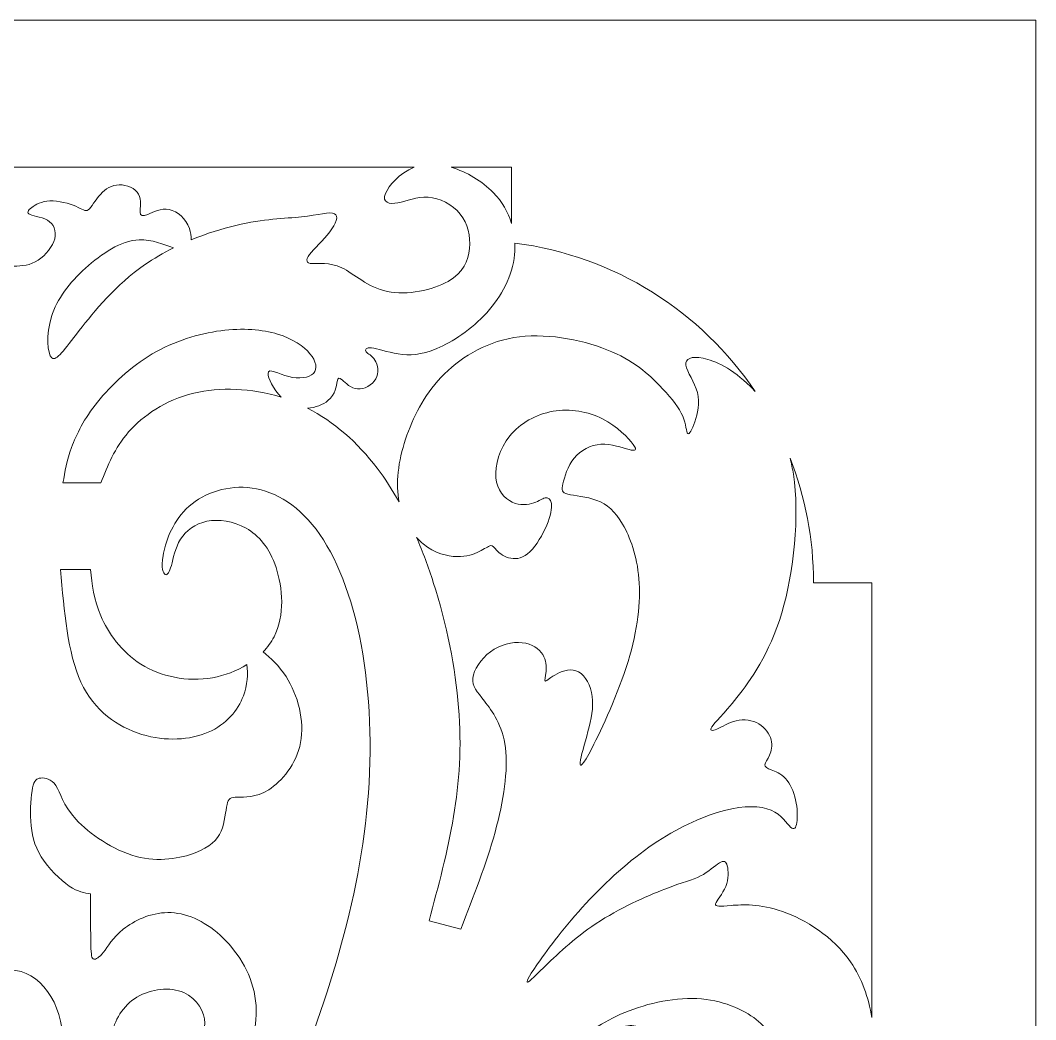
# Model space of a CAD drawing. Header units: millimetres. Extents: x -77 to 114, y -14 to 198.
# Drawn here: x 38.04 to 70.68, y 77.7 to 109.82 of the extents above; entities that cross this region are included whole.
import ezdxf

# ---------------------------------------------------------------- set-up
doc = ezdxf.new("R2010")
doc.units = ezdxf.units.MM
doc.header["$MEASUREMENT"] = 0
doc.layers.add('Default', color=7, linetype='Continuous')

msp = doc.modelspace()

# ---------------------------------------------------------------- linework, layer by layer
at = {"layer": 'Default', "lineweight": 9}
msp.add_lwpolyline([(4.776, 3.427), (70.682, 3.427), (70.682, 109.822), (4.776, 109.822), (4.776, 3.427)], close=True, dxfattribs=at)
for points in [[(37.729, 105.096), (37.729, 105.096), (50.704, 105.096), (50.704, 105.096)], [(51.895, 105.096), (51.895, 105.096), (53.833, 105.096), (53.833, 105.096)], [(53.833, 105.096), (53.833, 105.096), (53.833, 103.293), (53.833, 103.293)], [(53.941, 102.661), (57.154, 102.25), (59.935, 100.454), (61.664, 97.89)], [(62.79, 95.743), (63.274, 94.502), (63.54, 93.153), (63.54, 91.741)], [(40.631, 94.953), (40.631, 94.953), (39.412, 94.953), (39.412, 94.953)], [(40.299, 92.164), (40.299, 92.164), (39.338, 92.164), (39.338, 92.164)], [(63.54, 91.741), (63.54, 91.741), (65.415, 91.741), (65.415, 91.741)], [(65.415, 77.77), (65.415, 77.77), (65.415, 91.741), (65.415, 91.741)], [(51.179, 80.877), (51.179, 80.877), (52.202, 80.604), (52.202, 80.604)]]:
    msp.add_open_spline(points, degree=3, dxfattribs=at)
for points, knots in [([(43.533, 102.764), (44.032, 102.97), (44.529, 103.125), (44.971, 103.229), (44.971, 103.229), (45.87, 103.441), (46.548, 103.448), (47.08, 103.506), (47.08, 103.506), (47.613, 103.565), (48.001, 103.676), (48.145, 103.605), (48.145, 103.605), (48.29, 103.534), (48.192, 103.281), (47.988, 103.017), (47.988, 103.017), (47.785, 102.752), (47.477, 102.475), (47.339, 102.29), (47.339, 102.29), (47.2, 102.106), (47.231, 102.013), (47.425, 102.001), (47.425, 102.001), (47.619, 101.989), (47.976, 102.056), (48.372, 101.868), (48.372, 101.868), (48.769, 101.68), (49.205, 101.236), (49.838, 101.103), (49.838, 101.103), (50.471, 100.971), (51.303, 101.149), (51.795, 101.429), (51.795, 101.429), (52.288, 101.71), (52.441, 102.091), (52.478, 102.485), (52.478, 102.485), (52.515, 102.879), (52.435, 103.286), (52.186, 103.594), (52.186, 103.594), (51.937, 103.901), (51.518, 104.111), (51.15, 104.138), (51.15, 104.138), (50.781, 104.164), (50.462, 104.008), (50.182, 103.955), (50.182, 103.955), (49.902, 103.903), (49.66, 103.955), (49.782, 104.257), (49.782, 104.257), (49.881, 104.501), (50.215, 104.908), (50.704, 105.096)], [0, 0, 0, 0, 0.0625, 0.0625, 0.0625, 0.0625, 0.125, 0.125, 0.125, 0.125, 0.1875, 0.1875, 0.1875, 0.1875, 0.25, 0.25, 0.25, 0.25, 0.3125, 0.3125, 0.3125, 0.3125, 0.375, 0.375, 0.375, 0.375, 0.4375, 0.4375, 0.4375, 0.4375, 0.5, 0.5, 0.5, 0.5, 0.5625, 0.5625, 0.5625, 0.5625, 0.625, 0.625, 0.625, 0.625, 0.6875, 0.6875, 0.6875, 0.6875, 0.75, 0.75, 0.75, 0.75, 0.8125, 0.8125, 0.8125, 0.8125, 0.875, 0.875, 0.875, 0.875, 1, 1, 1, 1]), ([(51.895, 105.096), (52.39, 104.948), (52.888, 104.65), (53.242, 104.286), (53.242, 104.286), (53.53, 103.99), (53.724, 103.649), (53.833, 103.293)], [0, 0, 0, 0, 0.333333, 0.333333, 0.333333, 0.333333, 1, 1, 1, 1]), ([(37.729, 101.921), (37.994, 101.921), (38.26, 101.921), (38.515, 102.053), (38.515, 102.053), (38.771, 102.186), (39.018, 102.45), (39.116, 102.706), (39.116, 102.706), (39.215, 102.961), (39.165, 103.208), (38.984, 103.348), (38.984, 103.348), (38.802, 103.488), (38.488, 103.522), (38.359, 103.577), (38.359, 103.577), (38.23, 103.633), (38.285, 103.71), (38.408, 103.803), (38.408, 103.803), (38.531, 103.897), (38.722, 104.008), (38.993, 104.017), (38.993, 104.017), (39.264, 104.027), (39.615, 103.934), (39.83, 103.842), (39.83, 103.842), (40.046, 103.75), (40.126, 103.657), (40.227, 103.731), (40.227, 103.731), (40.329, 103.805), (40.452, 104.045), (40.615, 104.227), (40.615, 104.227), (40.778, 104.408), (40.982, 104.531), (41.222, 104.534), (41.222, 104.534), (41.462, 104.538), (41.739, 104.421), (41.845, 104.233), (41.845, 104.233), (41.952, 104.045), (41.887, 103.787), (41.891, 103.654), (41.891, 103.654), (41.896, 103.521), (41.97, 103.513), (42.137, 103.58), (42.137, 103.58), (42.304, 103.648), (42.564, 103.792), (42.828, 103.74), (42.828, 103.74), (43.093, 103.688), (43.361, 103.441), (43.476, 103.13), (43.476, 103.13), (43.52, 103.009), (43.541, 102.879), (43.533, 102.764)], [0, 0, 0, 0, 0.058824, 0.058824, 0.058824, 0.058824, 0.117647, 0.117647, 0.117647, 0.117647, 0.176471, 0.176471, 0.176471, 0.176471, 0.235294, 0.235294, 0.235294, 0.235294, 0.294118, 0.294118, 0.294118, 0.294118, 0.352941, 0.352941, 0.352941, 0.352941, 0.411765, 0.411765, 0.411765, 0.411765, 0.470588, 0.470588, 0.470588, 0.470588, 0.529412, 0.529412, 0.529412, 0.529412, 0.588235, 0.588235, 0.588235, 0.588235, 0.647059, 0.647059, 0.647059, 0.647059, 0.705882, 0.705882, 0.705882, 0.705882, 0.764706, 0.764706, 0.764706, 0.764706, 0.823529, 0.823529, 0.823529, 0.823529, 0.882353, 0.882353, 0.882353, 0.882353, 1, 1, 1, 1]), ([(42.961, 102.504), (42.667, 102.606), (42.275, 102.787), (41.859, 102.767), (41.859, 102.767), (41.278, 102.74), (40.649, 102.321), (40.135, 101.853), (40.135, 101.853), (39.621, 101.385), (39.221, 100.868), (39.042, 100.295), (39.042, 100.295), (38.863, 99.723), (38.907, 99.095), (39.055, 98.972), (39.055, 98.972), (39.202, 98.848), (39.455, 99.23), (39.935, 99.849), (39.935, 99.849), (40.415, 100.468), (41.123, 101.324), (42.038, 101.961), (42.038, 101.961), (42.329, 102.164), (42.642, 102.345), (42.961, 102.505)], [0, 0, 0, 0, 0.125, 0.125, 0.125, 0.125, 0.25, 0.25, 0.25, 0.25, 0.375, 0.375, 0.375, 0.375, 0.5, 0.5, 0.5, 0.5, 0.625, 0.625, 0.625, 0.625, 0.75, 0.75, 0.75, 0.75, 1, 1, 1, 1]), ([(53.941, 102.661), (53.946, 102.538), (53.942, 102.415), (53.93, 102.293), (53.93, 102.293), (53.86, 101.603), (53.516, 100.954), (53.034, 100.423), (53.034, 100.423), (52.551, 99.892), (51.93, 99.48), (51.428, 99.268), (51.428, 99.268), (50.926, 99.055), (50.544, 99.043), (50.19, 99.098), (50.19, 99.098), (49.836, 99.154), (49.51, 99.277), (49.328, 99.295), (49.328, 99.295), (49.147, 99.314), (49.109, 99.227), (49.16, 99.162), (49.16, 99.162), (49.21, 99.097), (49.348, 99.051), (49.44, 98.901), (49.44, 98.901), (49.532, 98.75), (49.578, 98.493), (49.469, 98.293), (49.469, 98.293), (49.36, 98.094), (49.095, 97.952), (48.879, 97.971), (48.879, 97.971), (48.664, 97.989), (48.497, 98.168), (48.393, 98.257), (48.393, 98.257), (48.289, 98.347), (48.247, 98.347), (48.222, 98.211), (48.222, 98.211), (48.197, 98.076), (48.19, 97.805), (47.93, 97.595), (47.93, 97.595), (47.776, 97.472), (47.534, 97.369), (47.276, 97.352)], [0, 0, 0, 0, 0.071429, 0.071429, 0.071429, 0.071429, 0.142857, 0.142857, 0.142857, 0.142857, 0.214286, 0.214286, 0.214286, 0.214286, 0.285714, 0.285714, 0.285714, 0.285714, 0.357143, 0.357143, 0.357143, 0.357143, 0.428571, 0.428571, 0.428571, 0.428571, 0.5, 0.5, 0.5, 0.5, 0.571429, 0.571429, 0.571429, 0.571429, 0.642857, 0.642857, 0.642857, 0.642857, 0.714286, 0.714286, 0.714286, 0.714286, 0.785714, 0.785714, 0.785714, 0.785714, 0.857143, 0.857143, 0.857143, 0.857143, 1, 1, 1, 1]), ([(46.431, 97.702), (46.174, 97.971), (46.002, 98.33), (46.005, 98.471), (46.005, 98.471), (46.009, 98.664), (46.339, 98.454), (46.668, 98.37), (46.668, 98.37), (46.997, 98.286), (47.326, 98.328), (47.465, 98.472), (47.465, 98.472), (47.604, 98.616), (47.553, 98.863), (47.353, 99.105), (47.353, 99.105), (47.152, 99.347), (46.801, 99.586), (46.311, 99.733), (46.311, 99.733), (45.822, 99.88), (45.193, 99.936), (44.486, 99.843), (44.486, 99.843), (43.777, 99.751), (42.989, 99.511), (42.284, 99.096), (42.284, 99.096), (41.579, 98.681), (40.958, 98.092), (40.524, 97.551), (40.524, 97.551), (40.09, 97.01), (39.843, 96.517), (39.689, 96.092), (39.689, 96.092), (39.536, 95.667), (39.474, 95.31), (39.412, 94.953)], [0, 0, 0, 0, 0.090909, 0.090909, 0.090909, 0.090909, 0.181818, 0.181818, 0.181818, 0.181818, 0.272727, 0.272727, 0.272727, 0.272727, 0.363636, 0.363636, 0.363636, 0.363636, 0.454545, 0.454545, 0.454545, 0.454545, 0.545455, 0.545455, 0.545455, 0.545455, 0.636364, 0.636364, 0.636364, 0.636364, 0.727273, 0.727273, 0.727273, 0.727273, 0.818182, 0.818182, 0.818182, 0.818182, 1, 1, 1, 1]), ([(50.217, 94.343), (50.21, 94.374), (50.205, 94.405), (50.2, 94.436), (50.2, 94.436), (50.099, 95.058), (50.223, 95.781), (50.47, 96.485), (50.47, 96.485), (50.716, 97.188), (51.086, 97.872), (51.68, 98.457), (51.68, 98.457), (52.274, 99.042), (53.093, 99.528), (54.085, 99.648), (54.085, 99.648), (55.076, 99.768), (56.24, 99.522), (57.055, 99.168), (57.055, 99.168), (57.871, 98.814), (58.339, 98.352), (58.678, 97.989), (58.678, 97.989), (59.016, 97.626), (59.226, 97.361), (59.334, 97.099), (59.334, 97.099), (59.441, 96.837), (59.448, 96.579), (59.496, 96.535), (59.496, 96.535), (59.544, 96.491), (59.635, 96.663), (59.722, 96.919), (59.722, 96.919), (59.809, 97.176), (59.893, 97.517), (59.807, 97.853), (59.807, 97.853), (59.722, 98.189), (59.468, 98.52), (59.44, 98.732), (59.44, 98.732), (59.412, 98.944), (59.611, 99.038), (59.991, 98.959), (59.991, 98.959), (60.37, 98.88), (60.93, 98.627), (61.509, 98.052), (61.509, 98.052), (61.561, 98), (61.613, 97.946), (61.664, 97.89)], [0, 0, 0, 0, 0.066667, 0.066667, 0.066667, 0.066667, 0.133333, 0.133333, 0.133333, 0.133333, 0.2, 0.2, 0.2, 0.2, 0.266667, 0.266667, 0.266667, 0.266667, 0.333333, 0.333333, 0.333333, 0.333333, 0.4, 0.4, 0.4, 0.4, 0.466667, 0.466667, 0.466667, 0.466667, 0.533333, 0.533333, 0.533333, 0.533333, 0.6, 0.6, 0.6, 0.6, 0.666667, 0.666667, 0.666667, 0.666667, 0.733333, 0.733333, 0.733333, 0.733333, 0.8, 0.8, 0.8, 0.8, 0.866667, 0.866667, 0.866667, 0.866667, 1, 1, 1, 1]), ([(40.631, 94.953), (40.847, 95.507), (41.063, 96.061), (41.524, 96.588), (41.524, 96.588), (41.986, 97.114), (42.694, 97.613), (43.618, 97.834), (43.618, 97.834), (44.454, 98.035), (45.467, 98.008), (46.431, 97.702)], [0, 0, 0, 0, 0.25, 0.25, 0.25, 0.25, 0.5, 0.5, 0.5, 0.5, 1, 1, 1, 1]), ([(47.276, 97.352), (48.113, 96.921), (48.877, 96.263), (49.516, 95.421), (49.516, 95.421), (49.769, 95.088), (50.002, 94.726), (50.217, 94.343)], [0, 0, 0, 0, 0.333333, 0.333333, 0.333333, 0.333333, 1, 1, 1, 1]), ([(52.202, 80.604), (52.611, 81.655), (53.022, 82.707), (53.301, 83.723), (53.301, 83.723), (53.58, 84.738), (53.727, 85.717), (53.635, 86.437), (53.635, 86.437), (53.543, 87.158), (53.21, 87.62), (52.964, 87.934), (52.964, 87.934), (52.718, 88.248), (52.558, 88.414), (52.588, 88.676), (52.588, 88.676), (52.619, 88.937), (52.841, 89.295), (53.152, 89.522), (53.152, 89.522), (53.463, 89.75), (53.863, 89.849), (54.177, 89.815), (54.177, 89.815), (54.491, 89.781), (54.719, 89.615), (54.836, 89.433), (54.836, 89.433), (54.953, 89.252), (54.959, 89.054), (54.94, 88.888), (54.94, 88.888), (54.922, 88.722), (54.879, 88.586), (54.922, 88.583), (54.922, 88.583), (54.965, 88.58), (55.094, 88.71), (55.294, 88.814), (55.294, 88.814), (55.494, 88.919), (55.766, 88.999), (55.987, 88.879), (55.987, 88.879), (56.209, 88.759), (56.381, 88.438), (56.427, 88.088), (56.427, 88.088), (56.474, 87.737), (56.393, 87.355), (56.289, 86.958), (56.289, 86.958), (56.184, 86.561), (56.055, 86.148), (56.036, 85.967), (56.036, 85.967), (56.018, 85.785), (56.11, 85.834), (56.421, 86.434), (56.421, 86.434), (56.732, 87.035), (57.262, 88.186), (57.576, 89.208), (57.576, 89.208), (57.89, 90.23), (57.988, 91.123), (57.927, 91.868), (57.927, 91.868), (57.865, 92.613), (57.643, 93.211), (57.403, 93.623), (57.403, 93.623), (57.163, 94.035), (56.905, 94.264), (56.575, 94.39), (56.575, 94.39), (56.246, 94.516), (55.845, 94.541), (55.642, 94.59), (55.642, 94.59), (55.439, 94.639), (55.433, 94.713), (55.482, 94.925), (55.482, 94.925), (55.531, 95.138), (55.636, 95.489), (55.845, 95.747), (55.845, 95.747), (56.055, 96.006), (56.369, 96.172), (56.704, 96.191), (56.704, 96.191), (57.04, 96.209), (57.397, 96.08), (57.61, 96.025), (57.61, 96.025), (57.822, 95.969), (57.89, 95.987), (57.742, 96.187), (57.742, 96.187), (57.594, 96.388), (57.231, 96.77), (56.76, 97.01), (56.76, 97.01), (56.289, 97.25), (55.71, 97.349), (55.165, 97.253), (55.165, 97.253), (54.62, 97.158), (54.109, 96.868), (53.777, 96.459), (53.777, 96.459), (53.444, 96.049), (53.29, 95.519), (53.33, 95.119), (53.33, 95.119), (53.37, 94.719), (53.604, 94.448), (53.854, 94.331), (53.854, 94.331), (54.103, 94.214), (54.368, 94.251), (54.546, 94.31), (54.546, 94.31), (54.725, 94.368), (54.818, 94.448), (54.91, 94.467), (54.91, 94.467), (55.002, 94.485), (55.095, 94.442), (55.116, 94.294), (55.116, 94.294), (55.138, 94.147), (55.088, 93.894), (54.962, 93.593), (54.962, 93.593), (54.836, 93.291), (54.632, 92.94), (54.423, 92.74), (54.423, 92.74), (54.214, 92.54), (53.998, 92.49), (53.808, 92.527), (53.808, 92.527), (53.617, 92.564), (53.45, 92.687), (53.355, 92.782), (53.355, 92.782), (53.26, 92.878), (53.235, 92.946), (53.161, 92.934), (53.161, 92.934), (53.087, 92.921), (52.964, 92.829), (52.792, 92.743), (52.792, 92.743), (52.619, 92.657), (52.397, 92.576), (52.083, 92.583), (52.083, 92.583), (51.768, 92.59), (51.36, 92.684), (50.993, 92.991), (50.993, 92.991), (50.919, 93.052), (50.847, 93.123), (50.778, 93.201)], [0, 0, 0, 0, 0.023256, 0.023256, 0.023256, 0.023256, 0.046512, 0.046512, 0.046512, 0.046512, 0.069767, 0.069767, 0.069767, 0.069767, 0.093023, 0.093023, 0.093023, 0.093023, 0.116279, 0.116279, 0.116279, 0.116279, 0.139535, 0.139535, 0.139535, 0.139535, 0.162791, 0.162791, 0.162791, 0.162791, 0.186047, 0.186047, 0.186047, 0.186047, 0.209302, 0.209302, 0.209302, 0.209302, 0.232558, 0.232558, 0.232558, 0.232558, 0.255814, 0.255814, 0.255814, 0.255814, 0.27907, 0.27907, 0.27907, 0.27907, 0.302326, 0.302326, 0.302326, 0.302326, 0.325581, 0.325581, 0.325581, 0.325581, 0.348837, 0.348837, 0.348837, 0.348837, 0.372093, 0.372093, 0.372093, 0.372093, 0.395349, 0.395349, 0.395349, 0.395349, 0.418605, 0.418605, 0.418605, 0.418605, 0.44186, 0.44186, 0.44186, 0.44186, 0.465116, 0.465116, 0.465116, 0.465116, 0.488372, 0.488372, 0.488372, 0.488372, 0.511628, 0.511628, 0.511628, 0.511628, 0.534884, 0.534884, 0.534884, 0.534884, 0.55814, 0.55814, 0.55814, 0.55814, 0.581395, 0.581395, 0.581395, 0.581395, 0.604651, 0.604651, 0.604651, 0.604651, 0.627907, 0.627907, 0.627907, 0.627907, 0.651163, 0.651163, 0.651163, 0.651163, 0.674419, 0.674419, 0.674419, 0.674419, 0.697674, 0.697674, 0.697674, 0.697674, 0.72093, 0.72093, 0.72093, 0.72093, 0.744186, 0.744186, 0.744186, 0.744186, 0.767442, 0.767442, 0.767442, 0.767442, 0.790698, 0.790698, 0.790698, 0.790698, 0.813953, 0.813953, 0.813953, 0.813953, 0.837209, 0.837209, 0.837209, 0.837209, 0.860465, 0.860465, 0.860465, 0.860465, 0.883721, 0.883721, 0.883721, 0.883721, 0.906977, 0.906977, 0.906977, 0.906977, 0.930233, 0.930233, 0.930233, 0.930233, 0.953488, 0.953488, 0.953488, 0.953488, 1, 1, 1, 1]), ([(62.79, 95.743), (62.83, 95.58), (62.864, 95.41), (62.891, 95.232), (62.891, 95.232), (63.098, 93.887), (62.913, 92.095), (62.518, 90.773), (62.518, 90.773), (62.123, 89.452), (61.518, 88.6), (61.077, 88.048), (61.077, 88.048), (60.636, 87.497), (60.359, 87.244), (60.269, 87.112), (60.269, 87.112), (60.18, 86.979), (60.279, 86.967), (60.436, 87.035), (60.436, 87.035), (60.593, 87.103), (60.808, 87.251), (61.055, 87.306), (61.055, 87.306), (61.301, 87.361), (61.578, 87.324), (61.784, 87.204), (61.784, 87.204), (61.99, 87.084), (62.126, 86.881), (62.175, 86.693), (62.175, 86.693), (62.225, 86.505), (62.188, 86.333), (62.126, 86.197), (62.126, 86.197), (62.065, 86.062), (61.978, 85.963), (61.975, 85.893), (61.975, 85.893), (61.972, 85.822), (62.052, 85.779), (62.181, 85.726), (62.181, 85.726), (62.311, 85.674), (62.489, 85.612), (62.637, 85.452), (62.637, 85.452), (62.785, 85.292), (62.902, 85.034), (62.963, 84.763), (62.963, 84.763), (63.025, 84.492), (63.031, 84.209), (63.004, 84.03), (63.004, 84.03), (62.976, 83.852), (62.914, 83.777), (62.8, 83.885), (62.8, 83.885), (62.686, 83.993), (62.52, 84.283), (62.178, 84.43), (62.178, 84.43), (61.837, 84.578), (61.319, 84.584), (60.682, 84.421), (60.682, 84.421), (60.045, 84.258), (59.288, 83.925), (58.53, 83.43), (58.53, 83.43), (57.773, 82.934), (57.016, 82.275), (56.348, 81.567), (56.348, 81.567), (55.68, 80.859), (55.1, 80.102), (54.759, 79.622), (54.759, 79.622), (54.417, 79.141), (54.312, 78.938), (54.334, 78.907), (54.334, 78.907), (54.355, 78.876), (54.503, 79.018), (54.87, 79.375), (54.87, 79.375), (55.236, 79.732), (55.821, 80.305), (56.554, 80.788), (56.554, 80.788), (57.286, 81.272), (58.167, 81.666), (58.758, 81.893), (58.758, 81.893), (59.349, 82.121), (59.651, 82.183), (59.906, 82.315), (59.906, 82.315), (60.162, 82.447), (60.371, 82.651), (60.513, 82.737), (60.513, 82.737), (60.654, 82.823), (60.728, 82.793), (60.768, 82.642), (60.768, 82.642), (60.808, 82.491), (60.814, 82.22), (60.716, 81.977), (60.716, 81.977), (60.618, 81.734), (60.414, 81.518), (60.393, 81.42), (60.393, 81.42), (60.371, 81.321), (60.531, 81.339), (60.891, 81.367), (60.891, 81.367), (61.251, 81.395), (61.812, 81.432), (62.541, 81.176), (62.541, 81.176), (63.271, 80.921), (64.17, 80.373), (64.733, 79.551), (64.733, 79.551), (65.089, 79.032), (65.311, 78.404), (65.415, 77.77)], [0, 0, 0, 0, 0.029412, 0.029412, 0.029412, 0.029412, 0.058824, 0.058824, 0.058824, 0.058824, 0.088235, 0.088235, 0.088235, 0.088235, 0.117647, 0.117647, 0.117647, 0.117647, 0.147059, 0.147059, 0.147059, 0.147059, 0.176471, 0.176471, 0.176471, 0.176471, 0.205882, 0.205882, 0.205882, 0.205882, 0.235294, 0.235294, 0.235294, 0.235294, 0.264706, 0.264706, 0.264706, 0.264706, 0.294118, 0.294118, 0.294118, 0.294118, 0.323529, 0.323529, 0.323529, 0.323529, 0.352941, 0.352941, 0.352941, 0.352941, 0.382353, 0.382353, 0.382353, 0.382353, 0.411765, 0.411765, 0.411765, 0.411765, 0.441176, 0.441176, 0.441176, 0.441176, 0.470588, 0.470588, 0.470588, 0.470588, 0.5, 0.5, 0.5, 0.5, 0.529412, 0.529412, 0.529412, 0.529412, 0.558824, 0.558824, 0.558824, 0.558824, 0.588235, 0.588235, 0.588235, 0.588235, 0.617647, 0.617647, 0.617647, 0.617647, 0.647059, 0.647059, 0.647059, 0.647059, 0.676471, 0.676471, 0.676471, 0.676471, 0.705882, 0.705882, 0.705882, 0.705882, 0.735294, 0.735294, 0.735294, 0.735294, 0.764706, 0.764706, 0.764706, 0.764706, 0.794118, 0.794118, 0.794118, 0.794118, 0.823529, 0.823529, 0.823529, 0.823529, 0.852941, 0.852941, 0.852941, 0.852941, 0.882353, 0.882353, 0.882353, 0.882353, 0.911765, 0.911765, 0.911765, 0.911765, 0.941176, 0.941176, 0.941176, 0.941176, 1, 1, 1, 1]), ([(45.844, 89.52), (45.986, 89.667), (46.106, 89.829), (46.197, 90.005), (46.197, 90.005), (46.554, 90.691), (46.474, 91.584), (46.262, 92.227), (46.262, 92.227), (46.05, 92.871), (45.705, 93.265), (45.298, 93.496), (45.298, 93.496), (44.892, 93.727), (44.424, 93.794), (44.042, 93.718), (44.042, 93.718), (43.661, 93.641), (43.365, 93.419), (43.19, 93.139), (43.19, 93.139), (43.014, 92.859), (42.959, 92.52), (42.897, 92.298), (42.897, 92.298), (42.836, 92.077), (42.768, 91.972), (42.7, 92.006), (42.7, 92.006), (42.632, 92.04), (42.565, 92.212), (42.632, 92.615), (42.632, 92.615), (42.7, 93.019), (42.903, 93.653), (43.374, 94.115), (43.374, 94.115), (43.845, 94.576), (44.584, 94.866), (45.348, 94.801), (45.348, 94.801), (46.111, 94.737), (46.899, 94.318), (47.549, 93.459), (47.549, 93.459), (48.198, 92.6), (48.71, 91.301), (48.999, 89.752), (48.999, 89.752), (49.288, 88.204), (49.356, 86.406), (49.205, 84.654), (49.205, 84.654), (49.054, 82.903), (48.685, 81.197), (48.192, 79.525), (48.192, 79.525), (47.7, 77.853), (47.084, 76.216), (46.342, 74.455), (46.342, 74.455), (45.6, 72.694), (44.732, 70.81), (43.864, 69.031), (43.864, 69.031), (43.311, 67.898), (42.758, 66.807), (42.246, 65.757)], [0, 0, 0, 0, 0.055556, 0.055556, 0.055556, 0.055556, 0.111111, 0.111111, 0.111111, 0.111111, 0.166667, 0.166667, 0.166667, 0.166667, 0.222222, 0.222222, 0.222222, 0.222222, 0.277778, 0.277778, 0.277778, 0.277778, 0.333333, 0.333333, 0.333333, 0.333333, 0.388889, 0.388889, 0.388889, 0.388889, 0.444444, 0.444444, 0.444444, 0.444444, 0.5, 0.5, 0.5, 0.5, 0.555556, 0.555556, 0.555556, 0.555556, 0.611111, 0.611111, 0.611111, 0.611111, 0.666667, 0.666667, 0.666667, 0.666667, 0.722222, 0.722222, 0.722222, 0.722222, 0.777778, 0.777778, 0.777778, 0.777778, 0.833333, 0.833333, 0.833333, 0.833333, 0.888889, 0.888889, 0.888889, 0.888889, 1, 1, 1, 1]), ([(50.778, 93.201), (50.979, 92.734), (51.159, 92.248), (51.317, 91.754), (51.317, 91.754), (51.751, 90.403), (52.029, 88.993), (52.13, 87.727), (52.13, 87.727), (52.232, 86.462), (52.158, 85.341), (51.97, 84.224), (51.97, 84.224), (51.782, 83.106), (51.481, 81.992), (51.179, 80.877)], [0, 0, 0, 0, 0.2, 0.2, 0.2, 0.2, 0.4, 0.4, 0.4, 0.4, 0.6, 0.6, 0.6, 0.6, 1, 1, 1, 1]), ([(45.328, 89.109), (45.357, 88.812), (45.345, 88.456), (45.212, 88.102), (45.212, 88.102), (45.04, 87.644), (44.664, 87.188), (44.083, 86.936), (44.083, 86.936), (43.501, 86.683), (42.712, 86.634), (41.943, 86.868), (41.943, 86.868), (41.173, 87.102), (40.422, 87.619), (39.991, 88.548), (39.991, 88.548), (39.56, 89.478), (39.449, 90.821), (39.338, 92.164)], [0, 0, 0, 0, 0.166667, 0.166667, 0.166667, 0.166667, 0.333333, 0.333333, 0.333333, 0.333333, 0.5, 0.5, 0.5, 0.5, 0.666667, 0.666667, 0.666667, 0.666667, 1, 1, 1, 1]), ([(40.299, 92.164), (40.348, 91.69), (40.397, 91.215), (40.631, 90.673), (40.631, 90.673), (40.865, 90.131), (41.284, 89.521), (41.918, 89.124), (41.918, 89.124), (42.552, 88.727), (43.402, 88.542), (44.224, 88.69), (44.224, 88.69), (44.612, 88.76), (44.995, 88.904), (45.328, 89.109)], [0, 0, 0, 0, 0.2, 0.2, 0.2, 0.2, 0.4, 0.4, 0.4, 0.4, 0.6, 0.6, 0.6, 0.6, 1, 1, 1, 1]), ([(40.299, 81.745), (40.102, 81.769), (39.904, 81.794), (39.615, 81.991), (39.615, 81.991), (39.326, 82.188), (38.944, 82.558), (38.713, 82.93), (38.713, 82.93), (38.483, 83.303), (38.402, 83.678), (38.378, 84.079), (38.378, 84.079), (38.353, 84.479), (38.384, 84.904), (38.436, 85.147), (38.436, 85.147), (38.488, 85.39), (38.563, 85.452), (38.701, 85.464), (38.701, 85.464), (38.839, 85.476), (39.043, 85.439), (39.184, 85.221), (39.184, 85.221), (39.326, 85.002), (39.406, 84.602), (39.831, 84.137), (39.831, 84.137), (40.256, 83.672), (41.025, 83.142), (41.761, 82.946), (41.761, 82.946), (42.497, 82.748), (43.199, 82.884), (43.667, 83.062), (43.667, 83.062), (44.135, 83.241), (44.369, 83.463), (44.495, 83.755), (44.495, 83.755), (44.621, 84.048), (44.64, 84.411), (44.686, 84.611), (44.686, 84.611), (44.732, 84.811), (44.806, 84.848), (45.025, 84.851), (45.025, 84.851), (45.243, 84.854), (45.606, 84.824), (46.025, 85.088), (46.025, 85.088), (46.443, 85.353), (46.918, 85.913), (47.05, 86.606), (47.05, 86.606), (47.183, 87.299), (46.973, 88.124), (46.582, 88.727), (46.582, 88.727), (46.363, 89.065), (46.087, 89.334), (45.844, 89.52)], [0, 0, 0, 0, 0.058824, 0.058824, 0.058824, 0.058824, 0.117647, 0.117647, 0.117647, 0.117647, 0.176471, 0.176471, 0.176471, 0.176471, 0.235294, 0.235294, 0.235294, 0.235294, 0.294118, 0.294118, 0.294118, 0.294118, 0.352941, 0.352941, 0.352941, 0.352941, 0.411765, 0.411765, 0.411765, 0.411765, 0.470588, 0.470588, 0.470588, 0.470588, 0.529412, 0.529412, 0.529412, 0.529412, 0.588235, 0.588235, 0.588235, 0.588235, 0.647059, 0.647059, 0.647059, 0.647059, 0.705882, 0.705882, 0.705882, 0.705882, 0.764706, 0.764706, 0.764706, 0.764706, 0.823529, 0.823529, 0.823529, 0.823529, 0.882353, 0.882353, 0.882353, 0.882353, 1, 1, 1, 1]), ([(39.26, 71.567), (39.569, 71.573), (39.879, 71.58), (40.199, 71.755), (40.199, 71.755), (40.52, 71.93), (40.853, 72.275), (41.096, 72.663), (41.096, 72.663), (41.339, 73.051), (41.493, 73.482), (41.5, 73.984), (41.5, 73.984), (41.506, 74.485), (41.364, 75.058), (41.216, 75.606), (41.216, 75.606), (41.069, 76.154), (40.915, 76.678), (40.982, 77.176), (40.982, 77.176), (41.05, 77.675), (41.34, 78.149), (41.792, 78.42), (41.792, 78.42), (42.244, 78.691), (42.86, 78.759), (43.294, 78.568), (43.294, 78.568), (43.728, 78.377), (43.981, 77.927), (43.978, 77.586), (43.978, 77.586), (43.975, 77.244), (43.716, 77.01), (43.47, 76.908), (43.47, 76.908), (43.224, 76.807), (42.989, 76.838), (42.805, 76.933), (42.805, 76.933), (42.62, 77.029), (42.484, 77.189), (42.383, 77.213), (42.383, 77.213), (42.281, 77.238), (42.214, 77.127), (42.217, 76.89), (42.217, 76.89), (42.22, 76.653), (42.294, 76.29), (42.519, 76.003), (42.519, 76.003), (42.743, 75.717), (43.119, 75.507), (43.611, 75.511), (43.611, 75.511), (44.104, 75.514), (44.714, 75.729), (45.117, 76.268), (45.117, 76.268), (45.52, 76.807), (45.717, 77.669), (45.585, 78.451), (45.585, 78.451), (45.453, 79.233), (44.99, 79.935), (44.464, 80.412), (44.464, 80.412), (43.938, 80.889), (43.347, 81.142), (42.786, 81.139), (42.786, 81.139), (42.226, 81.136), (41.696, 80.877), (41.352, 80.603), (41.352, 80.603), (41.007, 80.329), (40.847, 80.039), (40.711, 79.864), (40.711, 79.864), (40.576, 79.688), (40.465, 79.627), (40.4, 79.642), (40.4, 79.642), (40.336, 79.657), (40.317, 79.75), (40.308, 80.113), (40.308, 80.113), (40.299, 80.476), (40.299, 81.111), (40.299, 81.745)], [0, 0, 0, 0, 0.041667, 0.041667, 0.041667, 0.041667, 0.083333, 0.083333, 0.083333, 0.083333, 0.125, 0.125, 0.125, 0.125, 0.166667, 0.166667, 0.166667, 0.166667, 0.208333, 0.208333, 0.208333, 0.208333, 0.25, 0.25, 0.25, 0.25, 0.291667, 0.291667, 0.291667, 0.291667, 0.333333, 0.333333, 0.333333, 0.333333, 0.375, 0.375, 0.375, 0.375, 0.416667, 0.416667, 0.416667, 0.416667, 0.458333, 0.458333, 0.458333, 0.458333, 0.5, 0.5, 0.5, 0.5, 0.541667, 0.541667, 0.541667, 0.541667, 0.583333, 0.583333, 0.583333, 0.583333, 0.625, 0.625, 0.625, 0.625, 0.666667, 0.666667, 0.666667, 0.666667, 0.708333, 0.708333, 0.708333, 0.708333, 0.75, 0.75, 0.75, 0.75, 0.791667, 0.791667, 0.791667, 0.791667, 0.833333, 0.833333, 0.833333, 0.833333, 0.875, 0.875, 0.875, 0.875, 0.916667, 0.916667, 0.916667, 0.916667, 1, 1, 1, 1]), ([(37.729, 79.289), (38.658, 79.289), (39.412, 78.246), (39.412, 76.961), (39.412, 76.961), (39.412, 75.676), (38.658, 74.633), (37.729, 74.633)], [0, 0, 0, 0, 0.333333, 0.333333, 0.333333, 0.333333, 1, 1, 1, 1]), ([(65.415, 76.09), (65.291, 75.378), (65.005, 74.766), (64.598, 74.311), (64.598, 74.311), (64.084, 73.735), (63.376, 73.409), (62.649, 73.375), (62.649, 73.375), (61.923, 73.341), (61.178, 73.6), (60.719, 74.021), (60.719, 74.021), (60.26, 74.443), (60.088, 75.028), (60.131, 75.551), (60.131, 75.551), (60.174, 76.075), (60.433, 76.537), (60.78, 76.718), (60.78, 76.718), (61.128, 76.9), (61.566, 76.801), (61.827, 76.712), (61.827, 76.712), (62.089, 76.623), (62.175, 76.543), (62.243, 76.54), (62.243, 76.54), (62.311, 76.537), (62.36, 76.611), (62.311, 76.82), (62.311, 76.82), (62.262, 77.029), (62.114, 77.374), (61.698, 77.7), (61.698, 77.7), (61.282, 78.027), (60.599, 78.335), (59.792, 78.375), (59.792, 78.375), (58.986, 78.415), (58.056, 78.187), (57.339, 77.87), (57.339, 77.87), (56.621, 77.553), (56.116, 77.146), (55.815, 76.841), (55.815, 76.841), (55.513, 76.537), (55.414, 76.333), (55.396, 76.229), (55.396, 76.229), (55.377, 76.124), (55.439, 76.118), (55.608, 76.201), (55.608, 76.201), (55.778, 76.284), (56.055, 76.457), (56.36, 76.69), (56.36, 76.69), (56.664, 76.924), (56.997, 77.22), (57.246, 77.371), (57.246, 77.371), (57.496, 77.522), (57.662, 77.528), (57.825, 77.491), (57.825, 77.491), (57.988, 77.454), (58.148, 77.374), (58.244, 77.251), (58.244, 77.251), (58.339, 77.128), (58.37, 76.962), (58.352, 76.798), (58.352, 76.798), (58.333, 76.635), (58.265, 76.475), (58.293, 76.389), (58.293, 76.389), (58.321, 76.303), (58.444, 76.291), (58.592, 76.229), (58.592, 76.229), (58.739, 76.167), (58.912, 76.056), (59.041, 75.89), (59.041, 75.89), (59.17, 75.724), (59.257, 75.502), (59.251, 75.311), (59.251, 75.311), (59.245, 75.121), (59.146, 74.96), (59.066, 74.936), (59.066, 74.936), (58.986, 74.911), (58.924, 75.022), (58.561, 75.087), (58.561, 75.087), (58.198, 75.151), (57.532, 75.17), (56.815, 74.964), (56.815, 74.964), (56.098, 74.757), (55.328, 74.326), (54.343, 73.526), (54.343, 73.526), (53.358, 72.726), (52.157, 71.555), (51.243, 70.54), (51.243, 70.54), (50.329, 69.524), (49.701, 68.661), (49.073, 67.8), (49.073, 67.8), (49.179, 67.714), (49.287, 67.629), (49.397, 67.509), (49.397, 67.509), (49.508, 67.389), (49.623, 67.234), (49.737, 67.079), (49.737, 67.079), (50.907, 68.187), (52.077, 69.296), (52.988, 70.159), (52.988, 70.159), (53.898, 71.023), (54.55, 71.642), (55.322, 72.16), (55.322, 72.16), (56.094, 72.679), (56.987, 73.098), (57.532, 73.406), (57.532, 73.406), (58.076, 73.713), (58.274, 73.911), (58.403, 74.015), (58.403, 74.015), (58.532, 74.12), (58.594, 74.132), (58.652, 74.095), (58.652, 74.095), (58.711, 74.058), (58.766, 73.972), (58.791, 73.834), (58.791, 73.834), (58.816, 73.695), (58.809, 73.504), (58.76, 73.307), (58.76, 73.307), (58.711, 73.11), (58.618, 72.907), (58.637, 72.827), (58.637, 72.827), (58.655, 72.747), (58.785, 72.79), (59.366, 72.79), (59.366, 72.79), (59.948, 72.79), (60.983, 72.747), (61.959, 72.46), (61.959, 72.46), (62.935, 72.174), (63.852, 71.645), (64.461, 70.817), (64.461, 70.817), (65.071, 69.988), (65.373, 68.862), (65.41, 67.941), (65.41, 67.941), (65.447, 67.021), (65.219, 66.306), (64.757, 65.725), (64.757, 65.725), (64.296, 65.143), (63.599, 64.693), (62.837, 64.501), (62.837, 64.501), (62.294, 64.365), (61.717, 64.359), (61.227, 64.462)], [0, 0, 0, 0, 0.021277, 0.021277, 0.021277, 0.021277, 0.042553, 0.042553, 0.042553, 0.042553, 0.06383, 0.06383, 0.06383, 0.06383, 0.085106, 0.085106, 0.085106, 0.085106, 0.106383, 0.106383, 0.106383, 0.106383, 0.12766, 0.12766, 0.12766, 0.12766, 0.148936, 0.148936, 0.148936, 0.148936, 0.170213, 0.170213, 0.170213, 0.170213, 0.191489, 0.191489, 0.191489, 0.191489, 0.212766, 0.212766, 0.212766, 0.212766, 0.234043, 0.234043, 0.234043, 0.234043, 0.255319, 0.255319, 0.255319, 0.255319, 0.276596, 0.276596, 0.276596, 0.276596, 0.297872, 0.297872, 0.297872, 0.297872, 0.319149, 0.319149, 0.319149, 0.319149, 0.340426, 0.340426, 0.340426, 0.340426, 0.361702, 0.361702, 0.361702, 0.361702, 0.382979, 0.382979, 0.382979, 0.382979, 0.404255, 0.404255, 0.404255, 0.404255, 0.425532, 0.425532, 0.425532, 0.425532, 0.446809, 0.446809, 0.446809, 0.446809, 0.468085, 0.468085, 0.468085, 0.468085, 0.489362, 0.489362, 0.489362, 0.489362, 0.510638, 0.510638, 0.510638, 0.510638, 0.531915, 0.531915, 0.531915, 0.531915, 0.553191, 0.553191, 0.553191, 0.553191, 0.574468, 0.574468, 0.574468, 0.574468, 0.595745, 0.595745, 0.595745, 0.595745, 0.617021, 0.617021, 0.617021, 0.617021, 0.638298, 0.638298, 0.638298, 0.638298, 0.659574, 0.659574, 0.659574, 0.659574, 0.680851, 0.680851, 0.680851, 0.680851, 0.702128, 0.702128, 0.702128, 0.702128, 0.723404, 0.723404, 0.723404, 0.723404, 0.744681, 0.744681, 0.744681, 0.744681, 0.765957, 0.765957, 0.765957, 0.765957, 0.787234, 0.787234, 0.787234, 0.787234, 0.808511, 0.808511, 0.808511, 0.808511, 0.829787, 0.829787, 0.829787, 0.829787, 0.851064, 0.851064, 0.851064, 0.851064, 0.87234, 0.87234, 0.87234, 0.87234, 0.893617, 0.893617, 0.893617, 0.893617, 0.914894, 0.914894, 0.914894, 0.914894, 0.93617, 0.93617, 0.93617, 0.93617, 0.957447, 0.957447, 0.957447, 0.957447, 1, 1, 1, 1])]:
    msp.add_open_spline(points, degree=3, knots=knots, dxfattribs=at)

doc.saveas('drawing.dxf')
